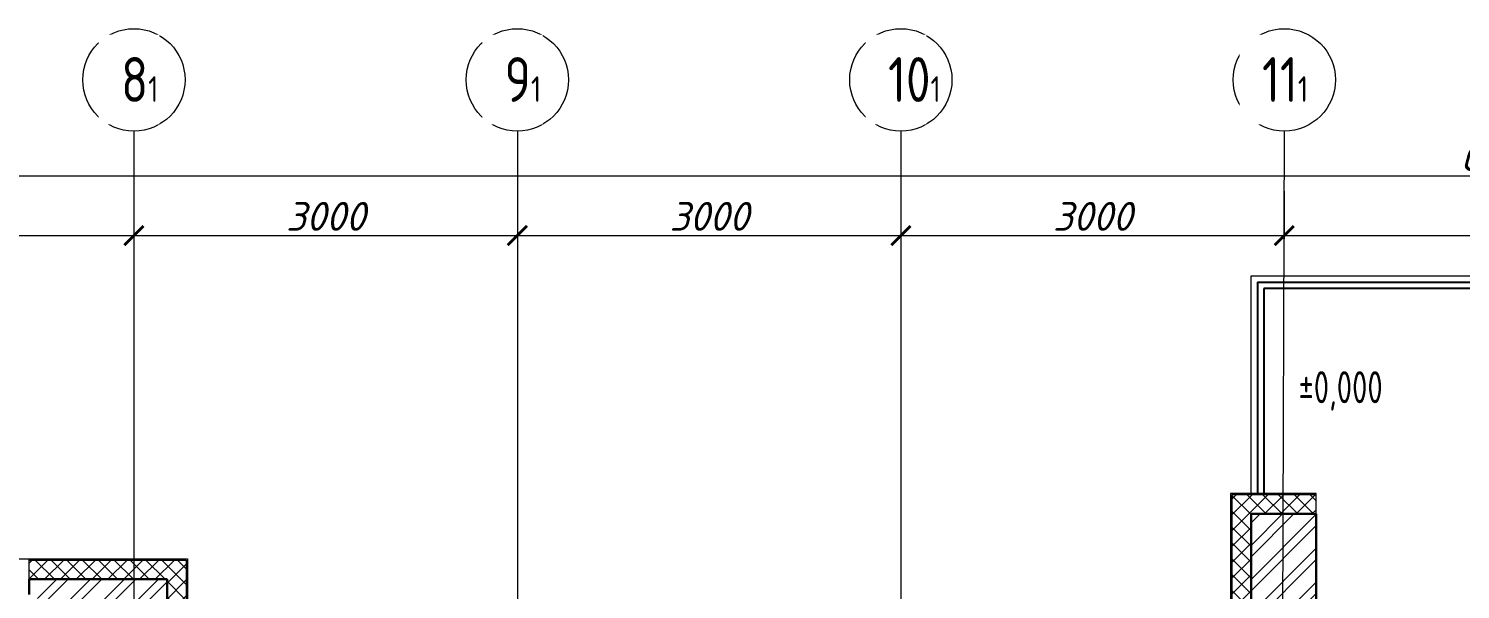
# Model space of a CAD drawing. Header units: millimetres. Extents: x -2 to 546, y 0 to 356.
# Drawn here: x 81.5 to 92.71, y 322.21 to 326.59 of the extents above; entities that cross this region are included whole.
import ezdxf
from ezdxf import colors
from ezdxf.entities.mleader import LeaderData, LeaderLine
from ezdxf.math import Vec2, Vec3

# ---------------------------------------------------------------- set-up
doc = ezdxf.new("R2010")
doc.units = ezdxf.units.MM
doc.linetypes.add('CENTER', pattern=[2, 1.25, -0.25, 0.25, -0.25])
for name, color, linetype, lineweight in [('АР_Лестницы', 250, 'Continuous', 15), ('АР_Лестницы ограждение', 94, 'Continuous', 25), ('АР_Навесной фасад', 147, 'Continuous', 5), ('АР_Оси', 195, 'Continuous', 9), ('АР_Оси размеры', 164, 'Continuous', 9), ('АР_Отметки', 250, 'Continuous', 15), ('АР_Сущ Несущая стена', 216, 'Continuous', 30), ('АР_Утеплитель', 250, 'Continuous', 9), ('АР_Штриховка кирпич', 250, 'Continuous', 9)]:
    doc.layers.add(name, color=color, linetype=linetype, lineweight=lineweight)
doc.styles.add('ISOCPEUR', font='isocpeur.ttf', dxfattribs={"width": 0.7})
doc.styles.add('ГОСТ 2.304', font='isocpeur.ttf', dxfattribs={"width": 0.7})
doc.styles.add('Мой', font='isocpeui.ttf')
doc.dimstyles.new('Размер в модели', dxfattribs={"dimscale": 0.5, "dimtxt": 0.45, "dimasz": 0.3, "dimexe": 0.05, "dimexo": 0.05, "dimgap": 0.07, "dimtad": 1, "dimdec": 0, "dimlfac": 1000, "dimzin": 1, "dimdsep": 46, "dimtxsty": 'Мой', "dimblk": 'ARCHTICK', "dimcen": 0, "dimdle": 0.05, "dimclrd": 7, "dimclre": 7, "dimclrt": 7, "dimadec": 7, "dimazin": 0, "dimtfac": 1, "dimtdec": 0, "dimtmove": 0, "dimatfit": 3, "dimfxl": 1, "dimfxlon": 1, "dimtolj": 1, "dimtzin": 9, "dimlwd": 13, "dimlwe": -1, "dimarcsym": 1})

# ---------------------------------------------------------------- blocks, each defined once
blk = doc.blocks.new('_ArchTick')
at = {"color": 0, "linetype": 'ByBlock', "const_width": 0.15}
blk.add_lwpolyline([(-0.5, -0.5), (0.5, 0.5)], dxfattribs=at)
blk = doc.blocks.new('*D334')
at = {"layer": 'АР_Оси размеры', "color": 7, "ltscale": 100, "transparency": 16777216}
for p, q in [((79.328, 325.327), (79.328, 324.945)), ((82.328, 325.321), (82.328, 324.945))]:
    blk.add_line(p, q, dxfattribs=at)
at = {"layer": 'АР_Оси размеры', "color": 7, "lineweight": 13, "ltscale": 100, "transparency": 16777216}
blk.add_line((79.303, 324.97), (82.353, 324.97), dxfattribs=at)
at = {"layer": 'АР_Оси размеры', "color": 7, "linetype": 'ByBlock', "lineweight": 13, "transparency": 16777216, "xscale": 0.15, "yscale": 0.15, "zscale": 0.15, "rotation": 180}
blk.add_blockref('_ArchTick', (79.328, 324.97), dxfattribs=at)
at = {"layer": 'АР_Оси размеры', "color": 7, "linetype": 'ByBlock', "lineweight": 13, "transparency": 16777216, "xscale": 0.15, "yscale": 0.15, "zscale": 0.15}
blk.add_blockref('_ArchTick', (82.328, 324.97), dxfattribs=at)
at = {"layer": 'АР_Оси размеры', "color": 7, "transparency": 16777216, "insert": (80.828, 325.12), "char_height": 0.225, "attachment_point": 5, "style": 'Мой'}
blk.add_mtext('\\A1;3000', dxfattribs=at)
blk = doc.blocks.new('*D335')
at = {"layer": 'АР_Оси размеры', "color": 7, "ltscale": 100, "transparency": 16777216}
for p, q in [((82.328, 325.321), (82.328, 324.945)), ((85.328, 325.333), (85.328, 324.945))]:
    blk.add_line(p, q, dxfattribs=at)
at = {"layer": 'АР_Оси размеры', "color": 7, "lineweight": 13, "ltscale": 100, "transparency": 16777216}
blk.add_line((82.303, 324.97), (85.353, 324.97), dxfattribs=at)
at = {"layer": 'АР_Оси размеры', "color": 7, "linetype": 'ByBlock', "lineweight": 13, "transparency": 16777216, "xscale": 0.15, "yscale": 0.15, "zscale": 0.15, "rotation": 180}
blk.add_blockref('_ArchTick', (82.328, 324.97), dxfattribs=at)
at = {"layer": 'АР_Оси размеры', "color": 7, "linetype": 'ByBlock', "lineweight": 13, "transparency": 16777216, "xscale": 0.15, "yscale": 0.15, "zscale": 0.15}
blk.add_blockref('_ArchTick', (85.328, 324.97), dxfattribs=at)
at = {"layer": 'АР_Оси размеры', "color": 7, "transparency": 16777216, "insert": (83.828, 325.12), "char_height": 0.225, "attachment_point": 5, "style": 'Мой'}
blk.add_mtext('\\A1;3000', dxfattribs=at)
blk = doc.blocks.new('*D336')
at = {"layer": 'АР_Оси размеры', "color": 7, "ltscale": 100, "transparency": 16777216}
for p, q in [((85.328, 325.333), (85.328, 324.945)), ((88.328, 325.287), (88.328, 324.945))]:
    blk.add_line(p, q, dxfattribs=at)
at = {"layer": 'АР_Оси размеры', "color": 7, "lineweight": 13, "ltscale": 100, "transparency": 16777216}
blk.add_line((85.303, 324.97), (88.353, 324.97), dxfattribs=at)
at = {"layer": 'АР_Оси размеры', "color": 7, "linetype": 'ByBlock', "lineweight": 13, "transparency": 16777216, "xscale": 0.15, "yscale": 0.15, "zscale": 0.15, "rotation": 180}
blk.add_blockref('_ArchTick', (85.328, 324.97), dxfattribs=at)
at = {"layer": 'АР_Оси размеры', "color": 7, "linetype": 'ByBlock', "lineweight": 13, "transparency": 16777216, "xscale": 0.15, "yscale": 0.15, "zscale": 0.15}
blk.add_blockref('_ArchTick', (88.328, 324.97), dxfattribs=at)
at = {"layer": 'АР_Оси размеры', "color": 7, "transparency": 16777216, "insert": (86.828, 325.12), "char_height": 0.225, "attachment_point": 5, "style": 'Мой'}
blk.add_mtext('\\A1;3000', dxfattribs=at)
blk = doc.blocks.new('*D337')
at = {"layer": 'АР_Оси размеры', "color": 7, "ltscale": 100, "transparency": 16777216}
for p, q in [((88.328, 325.287), (88.328, 324.945)), ((91.328, 325.287), (91.328, 324.945))]:
    blk.add_line(p, q, dxfattribs=at)
at = {"layer": 'АР_Оси размеры', "color": 7, "lineweight": 13, "ltscale": 100, "transparency": 16777216}
blk.add_line((88.303, 324.97), (91.353, 324.97), dxfattribs=at)
at = {"layer": 'АР_Оси размеры', "color": 7, "linetype": 'ByBlock', "lineweight": 13, "transparency": 16777216, "xscale": 0.15, "yscale": 0.15, "zscale": 0.15, "rotation": 180}
blk.add_blockref('_ArchTick', (88.328, 324.97), dxfattribs=at)
at = {"layer": 'АР_Оси размеры', "color": 7, "linetype": 'ByBlock', "lineweight": 13, "transparency": 16777216, "xscale": 0.15, "yscale": 0.15, "zscale": 0.15}
blk.add_blockref('_ArchTick', (91.328, 324.97), dxfattribs=at)
at = {"layer": 'АР_Оси размеры', "color": 7, "transparency": 16777216, "insert": (89.828, 325.12), "char_height": 0.225, "attachment_point": 5, "style": 'Мой'}
blk.add_mtext('\\A1;3000', dxfattribs=at)
blk = doc.blocks.new('*D338')
at = {"layer": 'АР_Оси размеры', "color": 7, "ltscale": 100, "transparency": 16777216}
for p, q in [((97.328, 325.437), (97.328, 324.945)), ((91.328, 325.318), (91.328, 324.945))]:
    blk.add_line(p, q, dxfattribs=at)
at = {"layer": 'АР_Оси размеры', "color": 7, "lineweight": 13, "ltscale": 100, "transparency": 16777216}
blk.add_line((91.303, 324.97), (97.353, 324.97), dxfattribs=at)
at = {"layer": 'АР_Оси размеры', "color": 7, "linetype": 'ByBlock', "lineweight": 13, "transparency": 16777216, "xscale": 0.15, "yscale": 0.15, "zscale": 0.15, "rotation": 180}
blk.add_blockref('_ArchTick', (91.328, 324.97), dxfattribs=at)
at = {"layer": 'АР_Оси размеры', "color": 7, "linetype": 'ByBlock', "lineweight": 13, "transparency": 16777216, "xscale": 0.15, "yscale": 0.15, "zscale": 0.15}
blk.add_blockref('_ArchTick', (97.328, 324.97), dxfattribs=at)
at = {"layer": 'АР_Оси размеры', "color": 7, "transparency": 16777216, "insert": (94.328, 325.12), "char_height": 0.225, "attachment_point": 5, "style": 'Мой'}
blk.add_mtext('\\A1;6000', dxfattribs=at)
blk = doc.blocks.new('*D372')
at = {"layer": 'АР_Оси размеры', "color": 7, "lineweight": 13, "ltscale": 100, "transparency": 16777216}
blk.add_line((61.303, 325.437), (124.863, 325.437), dxfattribs=at)
at = {"layer": 'АР_Оси размеры', "color": 7, "ltscale": 100, "transparency": 16777216}
for p, q in [((61.328, 325.462), (61.328, 325.462)), ((124.838, 325.462), (124.838, 325.462))]:
    blk.add_line(p, q, dxfattribs=at)
at = {"layer": 'АР_Оси размеры', "color": 7, "linetype": 'ByBlock', "lineweight": 13, "transparency": 16777216, "xscale": 0.15, "yscale": 0.15, "zscale": 0.15, "rotation": 180}
blk.add_blockref('_ArchTick', (61.328, 325.437), dxfattribs=at)
at = {"layer": 'АР_Оси размеры', "color": 7, "linetype": 'ByBlock', "lineweight": 13, "transparency": 16777216, "xscale": 0.15, "yscale": 0.15, "zscale": 0.15}
blk.add_blockref('_ArchTick', (124.838, 325.437), dxfattribs=at)
at = {"layer": 'АР_Оси размеры', "color": 7, "transparency": 16777216, "insert": (93.083, 325.587), "char_height": 0.225, "attachment_point": 5, "style": 'Мой'}
blk.add_mtext('\\A1;63510', dxfattribs=at)
blk = doc.blocks.new('_DotSmall')
at = {"color": 0, "linetype": 'ByBlock', "const_width": 0.5}
blk.add_lwpolyline([(-0.0625, 0, 1), (0.0625, 0, 1)], format="xyb", close=True, dxfattribs=at)
blk = doc.blocks.new('прпр')
at = {"layer": 'АР_Утеплитель', "ltscale": 100}
h = blk.add_hatch(dxfattribs=at)
h.set_pattern_fill('ANSI37', color=256, scale=0.7)
h.set_pattern_definition([(45, (-879.34209, 358.686325), (-0.061871843, 0.061871843), []), (135, (-879.34209, 358.686325), (-0.061871843, -0.061871843), [])])
h.paths.add_polyline_path([(91.5779, 322.7942), (91.5779, 322.9442), (90.9179, 322.9442), (90.9179, 319.4342), (90.5029, 319.4342), (90.5029, 319.2842), (91.0679, 319.2842), (91.0679, 322.7942)])
h.paths.add_polyline_path([(93.2779, 322.9442), (93.2779, 322.7942), (96.8179, 322.7942), (96.8179, 322.9442)])
h = blk.add_hatch(dxfattribs=at)
h.set_pattern_fill('ANSI37', color=256, scale=0.7)
h.set_pattern_definition([(45, (-895.22709, 355.176325), (-0.061871843, 0.061871843), []), (135, (-895.22709, 355.176325), (-0.061871843, -0.061871843), [])])
h.paths.add_polyline_path([(82.7379, 319.5694), (82.5879, 319.5694), (82.5879, 319.2842), (83.1429, 319.2842), (83.1429, 319.4342), (82.7379, 319.4342)])
h.paths.add_polyline_path([(82.5879, 321.2694), (82.7379, 321.2694), (82.7379, 322.4342), (81.5079, 322.4342), (81.5079, 322.2842), (82.5879, 322.2842)])
at = {"layer": 'АР_Штриховка кирпич', "ltscale": 100}
h = blk.add_hatch(dxfattribs=at)
h.set_pattern_fill('ANSI32', color=256, scale=0.5)
h.set_pattern_definition([(45, (-884.05177, 355.85036), (-0.13258252, 0.13258252), []), (45, (-883.96338, 355.85036), (-0.13258252, 0.13258252), [])])
h.paths.add_polyline_path([(91.5779, 322.7942), (91.0679, 322.7942), (91.0679, 319.2842), (90.5679, 319.2842), (90.5679, 318.7742), (91.6779, 318.7742), (91.6779, 319.2842), (91.5779, 319.2842), (91.5779, 322.2842)])
h = blk.add_hatch(dxfattribs=at)
h.set_pattern_fill('ANSI32', color=256, scale=0.5)
h.set_pattern_definition([(45, (-916.20177, 355.85036), (-0.13258252, 0.13258252), []), (45, (-916.11338, 355.85036), (-0.13258252, 0.13258252), [])])
h.paths.add_polyline_path([(82.5879, 322.2842), (82.5879, 321.7631), (82.5879, 321.2694), (82.0779, 321.2694), (82.0779, 321.7742), (81.5729, 321.7742), (81.5729, 322.2842)])
at = {"layer": 'АР_Лестницы', "ltscale": 100}
blk.add_lwpolyline([(91.0679, 322.9542), (91.0679, 324.6542), (95.6066, 324.6542), (95.6066, 324.4342)], dxfattribs=at)
at = {"layer": 'АР_Лестницы ограждение', "color": 18, "ltscale": 100, "true_color": 0x000000}
for points in [[(91.1173, 324.605), (95.6551, 324.605), (95.6551, 324.555), (91.1673, 324.555)], [(91.1173, 324.605), (91.1173, 322.9542)], [(91.1673, 324.555), (91.1673, 322.9542)]]:
    blk.add_lwpolyline(points, dxfattribs=at)
at = {"layer": 'АР_Навесной фасад', "ltscale": 100}
for p, q in [((90.9079, 322.9542), (90.9079, 319.4442)), ((90.9179, 322.9442), (90.9179, 319.4342)), ((78.7971, 322.4442), (82.7479, 322.4442)), ((81.5079, 322.4342), (82.7379, 322.4342)), ((82.7379, 322.4342), (82.7379, 321.2694)), ((82.7479, 322.4442), (82.7479, 321.2694))]:
    blk.add_line(p, q, dxfattribs=at)
at = {"layer": 'АР_Навесной фасад', "color": 18, "ltscale": 100, "true_color": 0x000000}
for points in [[(91.5779, 322.9542), (90.9079, 322.9542)], [(91.5779, 322.9442), (90.9179, 322.9442)], [(91.5779, 322.7942), (91.5779, 322.9542)], [(81.5079, 322.2842), (81.5079, 322.4442)]]:
    blk.add_lwpolyline(points, dxfattribs=at)
at = {"layer": 'АР_Оси', "linetype": 'CENTER', "ltscale": 1000}
for p, q in [((82.3279, 325.7866), (82.3279, 270.0543)), ((85.3279, 325.7866), (85.3279, 270.0543)), ((88.3279, 325.7866), (88.3279, 266.3235)), ((91.3279, 325.7866), (91.1379, 270.0543))]:
    blk.add_line(p, q, dxfattribs=at)
at = {"layer": 'АР_Оси', "ltscale": 0.5}
for centre in [(82.3279, 326.1866), (85.3279, 326.1866), (88.3279, 326.1866), (91.3279, 326.1866)]:
    blk.add_circle(centre, 0.4, dxfattribs=at)
at = {"layer": 'АР_Сущ Несущая стена', "color": 7, "ltscale": 100}
for p, q in [((91.0679, 322.7942), (91.5779, 322.7942)), ((91.0679, 322.7942), (91.0679, 319.2842)), ((91.5779, 322.7942), (91.5779, 322.2842)), ((81.5079, 322.2842), (82.5879, 322.2842)), ((81.5079, 322.1653), (81.5079, 322.2842)), ((82.5879, 322.2842), (82.5879, 321.2694)), ((91.5779, 322.2842), (91.5779, 319.2842))]:
    blk.add_line(p, q, dxfattribs=at)
at = {"layer": 'АР_Оси размеры', "ltscale": 100}
for base, p1, p2, picture, middle in [((124.8379, 325.4366), (61.3279, 325.4366), (124.8379, 325.4366), '*D372', (93.0829, 325.5868)), ((97.3279, 324.9701), (91.3279, 325.343), (97.3279, 325.4625), '*D338', (94.3279, 325.1203)), ((82.3279, 324.9701), (79.3279, 325.3522), (82.3279, 325.3464), '*D334', (80.8279, 325.1203)), ((85.3279, 324.9701), (82.3279, 325.3464), (85.3279, 325.358), '*D335', (83.8279, 325.1203)), ((88.3279, 324.9701), (85.3279, 325.358), (88.3279, 325.3117), '*D336', (86.8279, 325.1203)), ((91.3279, 324.9701), (88.3279, 325.3117), (91.3279, 325.3119), '*D337', (89.8279, 325.1203))]:
    dim = blk.add_linear_dim(base=base, p1=p1, p2=p2, dimstyle='Размер в модели', dxfattribs=at)
    dim.commit()
    dim.dimension.update_dxf_attribs({"geometry": picture, "text_midpoint": middle})
at = {"layer": 'АР_Отметки'}
ml = blk.add_multileader_mtext('Standard', dxfattribs=at)
ml.set_content('%%P0,000', color=256, style='ISOCPEUR')
ml.set_leader_properties(color=256, linetype='Continuous', lineweight=-1)
ml.set_arrow_properties(name='DOTSMALL')
ml.build(insert=Vec2(0, 0))
ml.multileader.update_dxf_attribs({"has_text_frame": 1, "text_left_attachment_type": 4, "text_right_attachment_type": 4, "dogleg_length": 100, "arrow_head_size": 0.18})
ctx = ml.context
ctx.base_point, ctx.char_height, ctx.arrow_head_size, ctx.landing_gap_size, ctx.plane_origin = Vec3(147214.4915, 168751.1043), 0.25, 0.18, 0.05, Vec3(88.9564, 322.0094)
ctx.left_attachment, ctx.right_attachment = 4, 4
notes = []
notes.append((ctx, [(0, (0, 0, 0), (0, 0), (1, 0), 1, [])]))
ctx.mtext.insert, ctx.mtext.width, ctx.mtext.line_spacing_style, ctx.mtext.flow_direction = Vec3(91.4393, 323.9098), 0.852697, 2, 5
for ctx, leaders in notes:
    for number, flags, end, landing, length, lines in leaders:
        leader = LeaderData()
        leader.index, (leader.has_last_leader_line, leader.has_dogleg_vector, leader.attachment_direction) = number, flags
        leader.last_leader_point, leader.dogleg_vector, leader.dogleg_length = Vec3(end), Vec3(landing), length
        for number, points, colour, breaks in lines:
            line = LeaderLine()
            line.index, line.vertices, line.color, line.breaks = number, Vec3.list(points), colors.encode_raw_color(colour), breaks
            leader.lines.append(line)
        ctx.leaders.append(leader)
at = {"layer": 'АР_Оси', "char_height": 0.35, "width": 0.123867, "attachment_point": 1, "line_spacing_factor": 1.149209, "style": 'ГОСТ 2.304', "bg_fill": 2}
for s, insert in [('{\\W0.8;8\\H0.57143x;1}', (82.2281, 326.3644)), ('{\\W0.8;9\\H0.57143x;1}', (85.2281, 326.3644)), ('{\\W0.8;10\\H0.57143x;1}', (88.2281, 326.3644)), ('{\\W0.8;11\\H0.57143x;1}', (91.1538, 326.3644))]:
    blk.add_mtext(s, dxfattribs=dict(at, insert=insert))

msp = doc.modelspace()

# ---------------------------------------------------------------- block references
msp.add_blockref('прпр', (0, 0))

doc.saveas('drawing.dxf')
